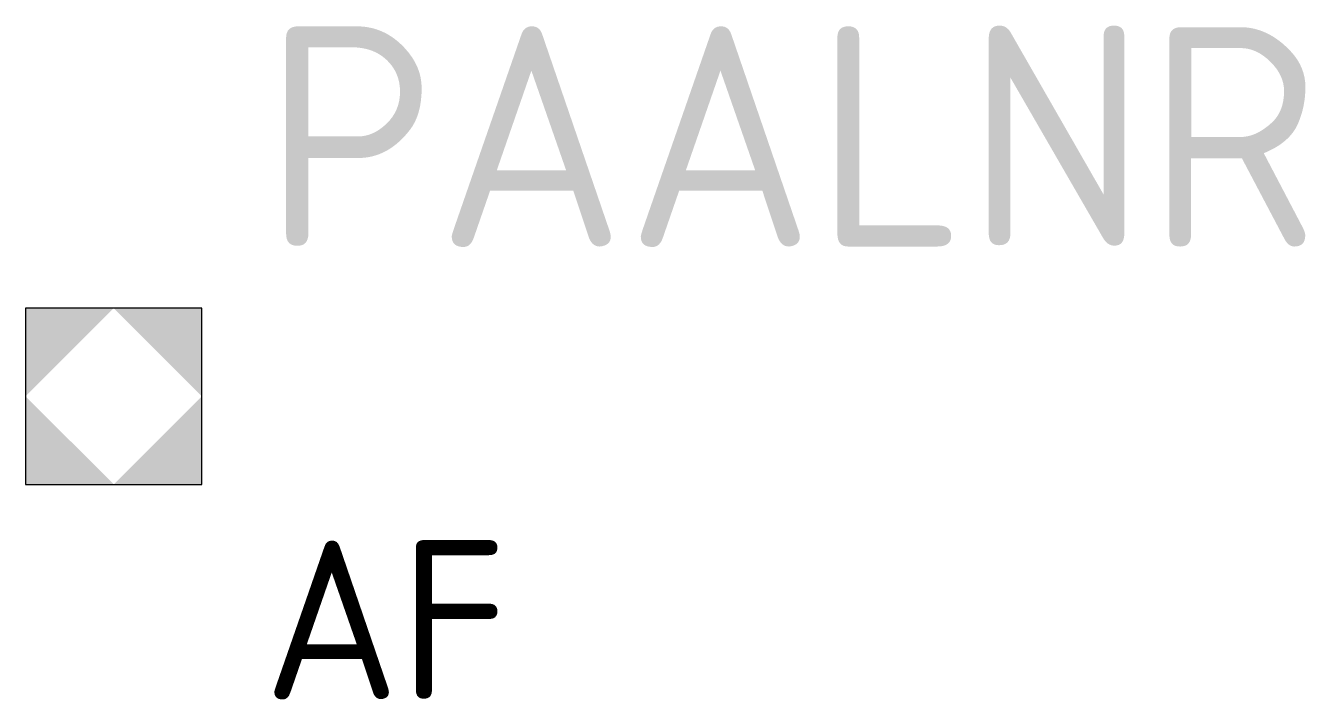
# Model space of a CAD drawing. Extents: x -1 to 13.5, y -3.4 to 4.2.
import ezdxf

# ---------------------------------------------------------------- set-up
doc = ezdxf.new("R2010")
doc.units = 0
doc.header["$LTSCALE"] = 50
doc.header["$MEASUREMENT"] = 0
doc.layers.get('0').update_dxf_attribs({"linetype": 'CONTINUOUS'})
doc.styles.add('NLCS-ISO', font='NLCS-ISO.ttf')

msp = doc.modelspace()

# ---------------------------------------------------------------- hatches: boundary and pattern name
h = msp.add_hatch(color=256)
h.paths.add_polyline_path([(1, 1), (0, 1), (1, 0)])
h.paths.add_polyline_path([(0, 1), (-1, 1), (-1, 0)])
h.paths.add_polyline_path([(-1, 0), (-1, -1), (0, -1)])
h.paths.add_polyline_path([(1, 0), (0, -1), (1, -1)])

# ---------------------------------------------------------------- linework, layer by layer
for p, q in [((1, 1), (-1, 1)), ((-1, 1), (-1, -1)), ((1, -1), (1, 1)), ((-1, -1), (1, -1))]:
    msp.add_line(p, q)

# ---------------------------------------------------------------- texts
at = {"style": 'NLCS-ISO'}
for tag, p, height in [('PAALNR', (1.7, 1.7), 2.5), ('AF', (1.7, -3.438), 1.8)]:
    msp.add_attdef(tag, p, '', height=height, dxfattribs=at)

doc.saveas('drawing.dxf')
